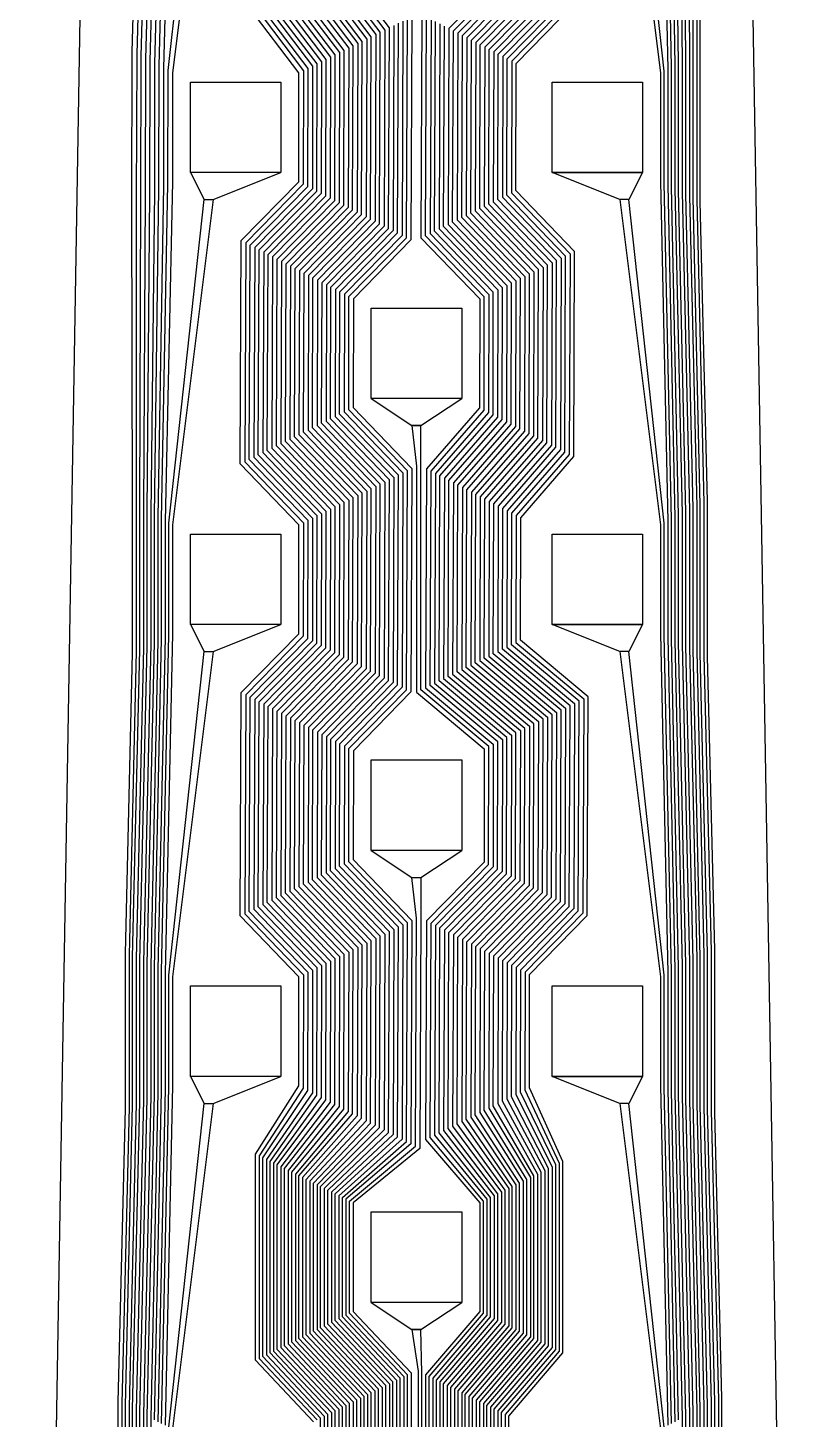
# Model space of a CAD drawing. Header units: inches. Extents: x 106592 to 209533, y 57057 to 74911.
# Drawn here: x 182641.7 to 182727.7, y 73633.5 to 73787.4 of the extents above; entities that cross this region are included whole.
import ezdxf

# ---------------------------------------------------------------- set-up
doc = ezdxf.new("R2010")
doc.units = ezdxf.units.IN
doc.header["$MEASUREMENT"] = 0
for name, color, linetype in [('metal', 221, 'Continuous'), ('nitride window', 40, 'Continuous'), ('profile', 140, 'Continuous')]:
    doc.layers.add(name, color=color, linetype=linetype)

msp = doc.modelspace()

# ---------------------------------------------------------------- linework, layer by layer
at = {"layer": 'metal'}
for points in [[(182649.31, 73316.19), (182649.31, 73336.59), (182650.11, 73366.59), (182650.11, 73386.19), (182650.91, 73416.99), (182650.91, 73435.79), (182650.91, 73466.99), (182650.91, 73485.79), (182652.51, 73517.79), (182652.51, 73534.99), (182653.31, 73568.19), (182653.31, 73584.59), (182654.11, 73618.59), (182654.11, 73634.19), (182654.91, 73668.99), (182654.91, 73683.79), (182655.71, 73719.39), (182655.71, 73733.39), (182656.21, 73769.64), (182656.24, 73783.19), (182657.21, 73820.14)], [(182657.73, 73820.39), (182656.74, 73782.93), (182656.71, 73769.89), (182656.11, 73733.19), (182656.11, 73719.59), (182655.31, 73683.59), (182655.31, 73669.19), (182654.51, 73633.99), (182654.51, 73618.79), (182653.71, 73584.39), (182653.71, 73568.39), (182652.91, 73534.79), (182652.91, 73517.99), (182651.31, 73485.59), (182651.31, 73467.19), (182651.31, 73435.59), (182651.31, 73417.19), (182650.51, 73385.99), (182650.51, 73366.79), (182649.71, 73336.39), (182649.71, 73316.39)], [(182711.7, 73820.39), (182712.51, 73782.79), (182712.51, 73769.99), (182713.31, 73733.19), (182713.31, 73719.59), (182714.11, 73683.59), (182714.11, 73669.19), (182714.91, 73633.99), (182714.91, 73618.79), (182715.71, 73584.39), (182715.71, 73568.39), (182716.51, 73534.79), (182716.51, 73517.99), (182718.11, 73485.59), (182718.11, 73467.19), (182718.11, 73435.59), (182718.11, 73417.19), (182718.91, 73385.99), (182718.91, 73366.79), (182719.71, 73336.39), (182719.71, 73316.39)], [(182720.11, 73316.19), (182720.11, 73336.59), (182719.31, 73366.59), (182719.31, 73386.19), (182718.51, 73416.99), (182718.51, 73435.79), (182718.51, 73466.99), (182718.51, 73485.79), (182716.91, 73517.79), (182716.91, 73534.99), (182716.11, 73568.19), (182716.11, 73584.59), (182715.31, 73618.59), (182715.31, 73634.19), (182714.51, 73668.99), (182714.51, 73683.79), (182713.71, 73719.39), (182713.71, 73733.39), (182712.91, 73769.79), (182712.91, 73782.99), (182712.21, 73820.14)], [(182646.91, 73314.99), (182646.91, 73337.79), (182647.71, 73365.39), (182647.71, 73387.39), (182648.51, 73415.79), (182648.51, 73436.99), (182648.51, 73465.79), (182648.51, 73486.99), (182650.11, 73516.59), (182650.11, 73536.19), (182650.91, 73566.99), (182650.91, 73585.79), (182651.71, 73617.39), (182651.71, 73635.39), (182652.51, 73667.79), (182652.51, 73684.99), (182653.31, 73718.19), (182653.31, 73734.59), (182653.21, 73768.14), (182653.26, 73784.73), (182654.21, 73818.64)], [(182654.71, 73818.89), (182653.76, 73784.48), (182653.71, 73768.39), (182653.71, 73734.39), (182653.71, 73718.39), (182652.91, 73684.79), (182652.91, 73667.99), (182652.11, 73635.19), (182652.11, 73617.59), (182651.31, 73585.59), (182651.31, 73567.19), (182650.51, 73535.99), (182650.51, 73516.79), (182648.91, 73486.79), (182648.91, 73465.99), (182648.91, 73436.79), (182648.91, 73415.99), (182648.11, 73387.19), (182648.11, 73365.59), (182647.31, 73337.59), (182647.31, 73315.19)], [(182647.71, 73315.39), (182647.71, 73337.39), (182648.51, 73365.79), (182648.51, 73386.99), (182649.31, 73416.19), (182649.31, 73436.59), (182649.31, 73466.19), (182649.31, 73486.59), (182650.91, 73516.99), (182650.91, 73535.79), (182651.71, 73567.39), (182651.71, 73585.39), (182652.51, 73617.79), (182652.51, 73634.99), (182653.31, 73668.19), (182653.31, 73684.59), (182654.11, 73718.59), (182654.11, 73734.19), (182654.21, 73768.64), (182654.26, 73784.22), (182655.21, 73819.14)], [(182655.71, 73819.39), (182654.75, 73783.96), (182654.71, 73768.89), (182654.51, 73733.99), (182654.51, 73718.79), (182653.71, 73684.39), (182653.71, 73668.39), (182652.91, 73634.79), (182652.91, 73617.99), (182652.11, 73585.19), (182652.11, 73567.59), (182651.31, 73535.59), (182651.31, 73517.19), (182649.71, 73486.39), (182649.71, 73466.39), (182649.71, 73436.39), (182649.71, 73416.39), (182648.91, 73386.79), (182648.91, 73365.99), (182648.11, 73337.19), (182648.11, 73315.59)], [(182648.51, 73315.79), (182648.51, 73336.99), (182649.31, 73366.19), (182649.31, 73386.59), (182650.11, 73416.59), (182650.11, 73436.19), (182650.11, 73466.59), (182650.11, 73486.19), (182651.71, 73517.39), (182651.71, 73535.39), (182652.51, 73567.79), (182652.51, 73584.99), (182653.31, 73618.19), (182653.31, 73634.59), (182654.11, 73668.59), (182654.11, 73684.19), (182654.91, 73718.99), (182654.91, 73733.79), (182655.21, 73769.14), (182655.25, 73783.7), (182656.21, 73819.64)], [(182656.71, 73819.89), (182655.74, 73783.45), (182655.71, 73769.39), (182655.31, 73733.59), (182655.31, 73719.19), (182654.51, 73683.99), (182654.51, 73668.79), (182653.71, 73634.39), (182653.71, 73618.39), (182652.91, 73584.79), (182652.91, 73567.99), (182652.11, 73535.19), (182652.11, 73517.59), (182650.51, 73485.99), (182650.51, 73466.79), (182650.51, 73435.99), (182650.51, 73416.79), (182649.71, 73386.39), (182649.71, 73366.39), (182648.91, 73336.79), (182648.91, 73315.99)], [(182712.71, 73819.89), (182713.31, 73783.19), (182713.31, 73769.59), (182714.11, 73733.59), (182714.11, 73719.19), (182714.91, 73683.99), (182714.91, 73668.79), (182715.71, 73634.39), (182715.71, 73618.39), (182716.51, 73584.79), (182716.51, 73567.99), (182717.31, 73535.19), (182717.31, 73517.59), (182718.91, 73485.99), (182718.91, 73466.79), (182718.91, 73435.99), (182718.91, 73416.79), (182719.71, 73386.39), (182719.71, 73366.39), (182720.51, 73336.79), (182720.51, 73315.99)], [(182720.91, 73315.79), (182720.91, 73336.99), (182720.11, 73366.19), (182720.11, 73386.59), (182719.31, 73416.59), (182719.31, 73436.19), (182719.31, 73466.59), (182719.31, 73486.19), (182717.71, 73517.39), (182717.71, 73535.39), (182716.91, 73567.79), (182716.91, 73584.99), (182716.11, 73618.19), (182716.11, 73634.59), (182715.31, 73668.59), (182715.31, 73684.19), (182714.51, 73718.99), (182714.51, 73733.79), (182713.71, 73769.39), (182713.71, 73783.39), (182713.21, 73819.64)], [(182713.71, 73819.39), (182714.11, 73783.59), (182714.11, 73769.19), (182714.91, 73733.99), (182714.91, 73718.79), (182715.71, 73684.39), (182715.71, 73668.39), (182716.51, 73634.79), (182716.51, 73617.99), (182717.31, 73585.19), (182717.31, 73567.59), (182718.11, 73535.59), (182718.11, 73517.19), (182719.71, 73486.39), (182719.71, 73466.39), (182719.71, 73436.39), (182719.71, 73416.39), (182720.51, 73386.79), (182720.51, 73365.99), (182721.31, 73337.19), (182721.31, 73315.59)], [(182721.71, 73315.39), (182721.71, 73337.39), (182720.91, 73365.79), (182720.91, 73386.99), (182720.11, 73416.19), (182720.11, 73436.59), (182720.11, 73466.19), (182720.11, 73486.59), (182718.51, 73516.99), (182718.51, 73535.79), (182717.71, 73567.39), (182717.71, 73585.39), (182716.91, 73617.79), (182716.91, 73634.99), (182716.11, 73668.19), (182716.11, 73684.59), (182715.31, 73718.59), (182715.31, 73734.19), (182714.51, 73768.99), (182714.51, 73783.79), (182714.21, 73819.14)], [(182714.71, 73818.89), (182714.91, 73783.99), (182714.91, 73768.79), (182715.71, 73734.39), (182715.71, 73718.39), (182716.51, 73684.79), (182716.51, 73667.99), (182717.31, 73635.19), (182717.31, 73617.59), (182718.11, 73585.59), (182718.11, 73567.19), (182718.91, 73535.99), (182718.91, 73516.79), (182720.51, 73486.79), (182720.51, 73465.99), (182720.51, 73436.79), (182720.51, 73415.99), (182721.31, 73387.19), (182721.31, 73365.59), (182722.11, 73337.59), (182722.11, 73315.19)], [(182722.51, 73314.99), (182722.51, 73337.79), (182721.71, 73365.39), (182721.71, 73387.39), (182720.91, 73415.79), (182720.91, 73436.99), (182720.91, 73465.79), (182720.91, 73486.99), (182719.31, 73516.59), (182719.31, 73536.19), (182718.51, 73566.99), (182718.51, 73585.79), (182717.71, 73617.39), (182717.71, 73635.39), (182716.91, 73667.79), (182716.91, 73684.99), (182716.11, 73718.19), (182716.11, 73734.59), (182715.31, 73768.59), (182715.31, 73784.19), (182715.21, 73818.64)], [(182650.11, 73316.59), (182650.11, 73336.19), (182650.91, 73366.99), (182650.91, 73385.79), (182651.71, 73417.39), (182651.71, 73435.39), (182651.71, 73467.39), (182651.71, 73485.39), (182653.31, 73518.19), (182653.31, 73534.59), (182654.11, 73568.59), (182654.11, 73584.19), (182654.91, 73618.99), (182654.91, 73633.79), (182655.71, 73669.39), (182655.71, 73683.39), (182656.51, 73719.79), (182656.51, 73732.99), (182657.21, 73770.14), (182657.23, 73782.67), (182661.21, 73818.39)], [(182662.21, 73818.39), (182657.73, 73782.42), (182657.73, 73770.39), (182656.91, 73732.79), (182656.91, 73719.99), (182656.11, 73683.19), (182656.11, 73669.59), (182655.31, 73633.59), (182655.31, 73619.19), (182654.51, 73583.99), (182654.51, 73568.79), (182653.71, 73534.39), (182653.71, 73518.39), (182652.11, 73485.19), (182652.11, 73467.59), (182652.11, 73435.19), (182652.11, 73417.59), (182651.31, 73385.59), (182651.31, 73367.19), (182650.51, 73335.99), (182650.51, 73316.79)], [(182707.21, 73818.39), (182711.71, 73782.39), (182711.71, 73770.39), (182712.51, 73732.79), (182712.51, 73719.99), (182713.31, 73683.19), (182713.31, 73669.59), (182714.11, 73633.59), (182714.11, 73619.19), (182714.91, 73583.99), (182714.91, 73568.79), (182715.71, 73534.39), (182715.71, 73518.39), (182717.31, 73485.19), (182717.31, 73467.59), (182717.31, 73435.19), (182717.31, 73417.59), (182718.11, 73385.59), (182718.11, 73367.19), (182718.91, 73335.99), (182718.91, 73316.79)], [(182719.31, 73316.59), (182719.31, 73336.19), (182718.51, 73366.99), (182718.51, 73385.79), (182717.71, 73417.39), (182717.71, 73435.39), (182717.71, 73467.39), (182717.71, 73485.39), (182716.11, 73518.19), (182716.11, 73534.59), (182715.31, 73568.59), (182715.31, 73584.19), (182714.51, 73618.99), (182714.51, 73633.79), (182713.71, 73669.39), (182713.71, 73683.39), (182712.91, 73719.79), (182712.91, 73732.99), (182712.11, 73770.19), (182712.11, 73782.59), (182708.21, 73818.39)], [(182715.71, 73818.39), (182715.71, 73784.39), (182715.71, 73768.39), (182716.51, 73734.79), (182716.51, 73717.99), (182717.31, 73685.19), (182717.31, 73667.59), (182718.11, 73635.59), (182718.11, 73617.19), (182718.91, 73585.99), (182718.91, 73566.79), (182719.71, 73536.39), (182719.71, 73516.39), (182721.31, 73487.19), (182721.31, 73465.59), (182721.31, 73437.19), (182721.31, 73415.59), (182722.11, 73387.59), (182722.11, 73365.19), (182722.91, 73337.99), (182722.91, 73314.79)], [(182723.31, 73314.59), (182723.31, 73338.19), (182722.51, 73364.99), (182722.51, 73387.79), (182721.71, 73415.39), (182721.71, 73437.39), (182721.71, 73465.39), (182721.71, 73487.39), (182720.11, 73516.19), (182720.11, 73536.59), (182719.31, 73566.59), (182719.31, 73586.19), (182718.51, 73616.99), (182718.51, 73635.79), (182717.71, 73667.39), (182717.71, 73685.39), (182716.91, 73717.79), (182716.91, 73734.99), (182716.11, 73768.19), (182716.11, 73784.59), (182716.21, 73818.14)], [(182674.71, 73793.89), (182680.21, 73786.64), (182680.13, 73765.98), (182673.76, 73759.48), (182673.71, 73743.39), (182680.21, 73736.64), (182680.13, 73715.98), (182673.76, 73709.48), (182673.71, 73693.39), (182680.21, 73686.64), (182680.13, 73665.98), (182673.71, 73659.39), (182673.71, 73643.39), (182680.11, 73636.59), (182680.11, 73616.19)], [(182680.51, 73615.99), (182680.51, 73636.79), (182674.11, 73643.59), (182674.11, 73659.19), (182680.63, 73665.72), (182680.71, 73686.89), (182674.21, 73693.64), (182674.26, 73709.22), (182680.63, 73715.72), (182680.71, 73736.89), (182674.21, 73743.64), (182674.26, 73759.22), (182680.63, 73765.72), (182680.71, 73786.89), (182675.21, 73794.14)], [(182675.71, 73794.39), (182681.21, 73787.14), (182681.12, 73765.46), (182674.75, 73758.96), (182674.71, 73743.89), (182681.21, 73737.14), (182681.12, 73715.46), (182674.75, 73708.96), (182674.71, 73693.89), (182681.21, 73687.14), (182681.12, 73665.46), (182674.51, 73658.99), (182674.51, 73643.79), (182680.91, 73636.99), (182680.91, 73615.79)], [(182681.31, 73615.59), (182681.31, 73637.19), (182674.91, 73643.99), (182674.91, 73658.79), (182681.62, 73665.2), (182681.71, 73687.39), (182675.21, 73694.14), (182675.25, 73708.7), (182681.62, 73715.2), (182681.71, 73737.39), (182675.21, 73744.14), (182675.25, 73758.7), (182681.62, 73765.2), (182681.71, 73787.39), (182676.21, 73794.64)], [(182694.67, 73793.81), (182688.3, 73787.31), (182688.21, 73765.64), (182694.71, 73758.89), (182694.67, 73743.81), (182688.8, 73737.05), (182688.71, 73715.89), (182696.21, 73709.64), (182696.16, 73693.04), (182689.79, 73686.54), (182689.71, 73666.39), (182694.91, 73658.99), (182694.91, 73643.79), (182688.91, 73636.79), (182688.91, 73615.99)], [(182671.71, 73792.39), (182677.21, 73785.14), (182677.16, 73767.52), (182670.78, 73761.02), (182670.71, 73741.89), (182677.21, 73735.14), (182677.16, 73717.52), (182670.78, 73711.02), (182670.71, 73691.89), (182677.21, 73685.14), (182677.16, 73667.52), (182671.31, 73660.59), (182671.31, 73642.19), (182677.71, 73635.39), (182677.71, 73617.39)], [(182678.11, 73617.19), (182678.11, 73635.59), (182671.71, 73642.39), (182671.71, 73660.39), (182677.65, 73667.26), (182677.71, 73685.39), (182671.21, 73692.14), (182671.28, 73710.76), (182677.65, 73717.26), (182677.71, 73735.39), (182671.21, 73742.14), (182671.28, 73760.76), (182677.65, 73767.26), (182677.71, 73785.39), (182672.21, 73792.64)], [(182672.71, 73792.89), (182678.21, 73785.64), (182678.15, 73767.01), (182671.77, 73760.51), (182671.71, 73742.39), (182678.21, 73735.64), (182678.15, 73717.01), (182671.77, 73710.51), (182671.71, 73692.39), (182678.21, 73685.64), (182678.15, 73667.01), (182672.11, 73660.19), (182672.11, 73642.59), (182678.51, 73635.79), (182678.51, 73616.99)], [(182678.91, 73616.79), (182678.91, 73635.99), (182672.51, 73642.79), (182672.51, 73659.99), (182678.64, 73666.75), (182678.71, 73685.89), (182672.21, 73692.64), (182672.27, 73710.25), (182678.64, 73716.75), (182678.71, 73735.89), (182672.21, 73742.64), (182672.27, 73760.25), (182678.64, 73766.75), (182678.71, 73785.89), (182673.21, 73793.14)], [(182673.71, 73793.39), (182679.21, 73786.14), (182679.14, 73766.49), (182672.77, 73759.99), (182672.71, 73742.89), (182679.21, 73736.14), (182679.14, 73716.49), (182672.77, 73709.99), (182672.71, 73692.89), (182679.21, 73686.14), (182679.14, 73666.49), (182672.91, 73659.79), (182672.91, 73642.99), (182679.31, 73636.19), (182679.31, 73616.59)], [(182679.71, 73616.39), (182679.71, 73636.39), (182673.31, 73643.19), (182673.31, 73659.59), (182679.64, 73666.23), (182679.71, 73686.39), (182673.21, 73693.14), (182673.26, 73709.73), (182679.64, 73716.23), (182679.71, 73736.39), (182673.21, 73743.14), (182673.26, 73759.73), (182679.64, 73766.23), (182679.71, 73786.39), (182674.21, 73793.64)], [(182689.31, 73616.19), (182689.31, 73636.59), (182695.31, 73643.59), (182695.31, 73659.19), (182690.21, 73666.64), (182690.29, 73686.28), (182696.66, 73692.78), (182696.71, 73709.89), (182689.21, 73716.14), (182689.29, 73736.79), (182695.17, 73743.55), (182695.21, 73759.14), (182688.71, 73765.89), (182688.8, 73787.05), (182695.17, 73793.55)], [(182695.67, 73793.29), (182689.29, 73786.79), (182689.21, 73766.14), (182695.71, 73759.39), (182695.67, 73743.29), (182689.79, 73736.54), (182689.71, 73716.39), (182697.21, 73710.14), (182697.16, 73692.52), (182690.78, 73686.02), (182690.71, 73666.89), (182695.71, 73659.39), (182695.71, 73643.39), (182689.71, 73636.39), (182689.71, 73616.39)], [(182690.11, 73616.59), (182690.11, 73636.19), (182696.11, 73643.19), (182696.11, 73659.59), (182691.21, 73667.14), (182691.28, 73685.76), (182697.65, 73692.26), (182697.71, 73710.39), (182690.21, 73716.64), (182690.29, 73736.28), (182696.16, 73743.04), (182696.21, 73759.64), (182689.71, 73766.39), (182689.79, 73786.54), (182696.16, 73793.04)], [(182696.66, 73792.78), (182690.29, 73786.28), (182690.21, 73766.64), (182696.71, 73759.89), (182696.66, 73742.78), (182690.78, 73736.02), (182690.71, 73716.89), (182698.21, 73710.64), (182698.15, 73692.01), (182691.77, 73685.51), (182691.71, 73667.39), (182696.51, 73659.79), (182696.51, 73642.99), (182690.51, 73635.99), (182690.51, 73616.79)], [(182690.91, 73616.99), (182690.91, 73635.79), (182696.91, 73642.79), (182696.91, 73659.99), (182692.21, 73667.64), (182692.27, 73685.25), (182698.64, 73691.75), (182698.71, 73710.89), (182691.21, 73717.14), (182691.28, 73735.76), (182697.16, 73742.52), (182697.21, 73760.14), (182690.71, 73766.89), (182690.78, 73786.02), (182697.16, 73792.52)], [(182668.71, 73790.89), (182674.21, 73783.64), (182674.18, 73769.07), (182667.81, 73762.57), (182667.71, 73740.39), (182674.21, 73733.64), (182674.18, 73719.07), (182667.81, 73712.57), (182667.71, 73690.39), (182674.21, 73683.64), (182674.18, 73669.07), (182668.91, 73661.79), (182668.91, 73640.99), (182675.31, 73634.19), (182675.31, 73618.59)], [(182675.71, 73618.39), (182675.71, 73634.39), (182669.31, 73641.19), (182669.31, 73661.59), (182674.67, 73668.81), (182674.71, 73683.89), (182668.21, 73690.64), (182668.3, 73712.31), (182674.67, 73718.81), (182674.71, 73733.89), (182668.21, 73740.64), (182668.3, 73762.31), (182674.67, 73768.81), (182674.71, 73783.89), (182669.21, 73791.14)], [(182669.71, 73791.39), (182675.21, 73784.14), (182675.17, 73768.55), (182668.8, 73762.05), (182668.71, 73740.89), (182675.21, 73734.14), (182675.17, 73718.55), (182668.8, 73712.05), (182668.71, 73690.89), (182675.21, 73684.14), (182675.17, 73668.55), (182669.71, 73661.39), (182669.71, 73641.39), (182676.11, 73634.59), (182676.11, 73618.19)], [(182676.51, 73617.99), (182676.51, 73634.79), (182670.11, 73641.59), (182670.11, 73661.19), (182675.67, 73668.29), (182675.71, 73684.39), (182669.21, 73691.14), (182669.29, 73711.79), (182675.67, 73718.29), (182675.71, 73734.39), (182669.21, 73741.14), (182669.29, 73761.79), (182675.67, 73768.29), (182675.71, 73784.39), (182670.21, 73791.64)], [(182670.71, 73791.89), (182676.21, 73784.64), (182676.16, 73768.04), (182669.79, 73761.54), (182669.71, 73741.39), (182676.21, 73734.64), (182676.16, 73718.04), (182669.79, 73711.54), (182669.71, 73691.39), (182676.21, 73684.64), (182676.16, 73668.04), (182670.51, 73660.99), (182670.51, 73641.79), (182676.91, 73634.99), (182676.91, 73617.79)], [(182677.31, 73617.59), (182677.31, 73635.19), (182670.91, 73641.99), (182670.91, 73660.79), (182676.66, 73667.78), (182676.71, 73684.89), (182670.21, 73691.64), (182670.29, 73711.28), (182676.66, 73717.78), (182676.71, 73734.89), (182670.21, 73741.64), (182670.29, 73761.28), (182676.66, 73767.78), (182676.71, 73784.89), (182671.21, 73792.14)], [(182697.65, 73792.26), (182691.28, 73785.76), (182691.21, 73767.14), (182697.71, 73760.39), (182697.65, 73742.26), (182691.77, 73735.51), (182691.71, 73717.39), (182699.21, 73711.14), (182699.14, 73691.49), (182692.77, 73684.99), (182692.71, 73667.89), (182697.31, 73660.19), (182697.31, 73642.59), (182691.31, 73635.59), (182691.31, 73617.19)], [(182691.71, 73617.39), (182691.71, 73635.39), (182697.71, 73642.39), (182697.71, 73660.39), (182693.21, 73668.14), (182693.26, 73684.73), (182699.64, 73691.23), (182699.71, 73711.39), (182692.21, 73717.64), (182692.27, 73735.25), (182698.15, 73742.01), (182698.21, 73760.64), (182691.71, 73767.39), (182691.77, 73785.51), (182698.15, 73792.01)], [(182698.64, 73791.75), (182692.27, 73785.25), (182692.21, 73767.64), (182698.71, 73760.89), (182698.64, 73741.75), (182692.77, 73734.99), (182692.71, 73717.89), (182700.21, 73711.64), (182700.13, 73690.98), (182693.76, 73684.48), (182693.71, 73668.39), (182698.11, 73660.59), (182698.11, 73642.19), (182692.11, 73635.19), (182692.11, 73617.59)], [(182692.51, 73617.79), (182692.51, 73634.99), (182698.51, 73641.99), (182698.51, 73660.79), (182694.21, 73668.64), (182694.26, 73684.22), (182700.63, 73690.72), (182700.71, 73711.89), (182693.21, 73718.14), (182693.26, 73734.73), (182699.14, 73741.49), (182699.21, 73761.14), (182692.71, 73767.89), (182692.77, 73784.99), (182699.14, 73791.49)], [(182699.64, 73791.23), (182693.26, 73784.73), (182693.21, 73768.14), (182699.71, 73761.39), (182699.64, 73741.23), (182693.76, 73734.48), (182693.71, 73718.39), (182701.21, 73712.14), (182701.12, 73690.46), (182694.75, 73683.96), (182694.71, 73668.89), (182698.91, 73660.99), (182698.91, 73641.79), (182692.91, 73634.79), (182692.91, 73617.99)], [(182693.31, 73618.19), (182693.31, 73634.59), (182699.31, 73641.59), (182699.31, 73661.19), (182695.21, 73669.14), (182695.25, 73683.7), (182701.62, 73690.2), (182701.71, 73712.39), (182694.21, 73718.64), (182694.26, 73734.22), (182700.13, 73740.98), (182700.21, 73761.64), (182693.71, 73768.39), (182693.76, 73784.48), (182700.13, 73790.98)], [(182673.31, 73633.19), (182666.91, 73639.99), (182666.91, 73662.79), (182671.7, 73670.36), (182671.71, 73682.39), (182665.21, 73689.14), (182665.32, 73713.85), (182671.7, 73720.36), (182671.71, 73732.39), (182665.21, 73739.14), (182665.32, 73763.85), (182671.7, 73770.36), (182671.71, 73782.39), (182666.21, 73789.64)], [(182666.71, 73789.89), (182672.21, 73782.64), (182672.19, 73770.1), (182665.82, 73763.6), (182665.71, 73739.39), (182672.21, 73732.64), (182672.19, 73720.1), (182665.82, 73713.6), (182665.71, 73689.39), (182672.21, 73682.64), (182672.19, 73670.1), (182667.31, 73662.59), (182667.31, 73640.19), (182673.71, 73633.39)], [(182674.11, 73619.19), (182674.11, 73633.59), (182667.71, 73640.39), (182667.71, 73662.39), (182672.69, 73669.84), (182672.71, 73682.89), (182666.21, 73689.64), (182666.32, 73713.34), (182672.69, 73719.84), (182672.71, 73732.89), (182666.21, 73739.64), (182666.32, 73763.34), (182672.69, 73769.84), (182672.71, 73782.89), (182667.21, 73790.14)], [(182667.71, 73790.39), (182673.21, 73783.14), (182673.19, 73769.58), (182666.81, 73763.08), (182666.71, 73739.89), (182673.21, 73733.14), (182673.19, 73719.58), (182666.81, 73713.08), (182666.71, 73689.89), (182673.21, 73683.14), (182673.19, 73669.58), (182668.11, 73662.19), (182668.11, 73640.59), (182674.51, 73633.79), (182674.51, 73618.99)], [(182674.91, 73618.79), (182674.91, 73633.99), (182668.51, 73640.79), (182668.51, 73661.99), (182673.68, 73669.33), (182673.71, 73683.39), (182667.21, 73690.14), (182667.31, 73712.82), (182673.68, 73719.33), (182673.71, 73733.39), (182667.21, 73740.14), (182667.31, 73762.82), (182673.68, 73769.33), (182673.71, 73783.39), (182668.21, 73790.64)], [(182700.63, 73790.72), (182694.26, 73784.22), (182694.21, 73768.64), (182700.71, 73761.89), (182700.63, 73740.72), (182694.75, 73733.96), (182694.71, 73718.89), (182702.21, 73712.64), (182702.12, 73689.95), (182695.74, 73683.45), (182695.71, 73669.39), (182699.71, 73661.39), (182699.71, 73641.39), (182693.71, 73634.39), (182693.71, 73618.39)], [(182694.11, 73618.59), (182694.11, 73634.19), (182700.11, 73641.19), (182700.11, 73661.59), (182696.21, 73669.64), (182696.24, 73683.19), (182702.61, 73689.69), (182702.71, 73712.89), (182695.21, 73719.14), (182695.25, 73733.7), (182701.12, 73740.46), (182701.21, 73762.14), (182694.71, 73768.89), (182694.75, 73783.96), (182701.12, 73790.46)], [(182701.62, 73790.2), (182695.25, 73783.7), (182695.21, 73769.14), (182701.71, 73762.39), (182701.62, 73740.2), (182695.74, 73733.45), (182695.71, 73719.39), (182703.21, 73713.14), (182703.11, 73689.43), (182696.74, 73682.93), (182696.71, 73669.89), (182700.51, 73661.79), (182700.51, 73640.99), (182694.51, 73633.99), (182694.51, 73618.79)], [(182694.91, 73618.99), (182694.91, 73633.79), (182700.91, 73640.79), (182700.91, 73661.99), (182697.21, 73670.14), (182697.23, 73682.67), (182703.61, 73689.17), (182703.71, 73713.39), (182696.21, 73719.64), (182696.24, 73733.19), (182702.12, 73739.95), (182702.21, 73762.64), (182695.71, 73769.39), (182695.74, 73783.45), (182702.12, 73789.95)], [(182682.11, 73615.19), (182682.11, 73637.59), (182675.71, 73644.39), (182675.71, 73658.39), (182682.61, 73664.69), (182682.71, 73687.89), (182676.21, 73694.64), (182676.24, 73708.19), (182682.61, 73714.69), (182682.71, 73737.89), (182676.21, 73744.64), (182676.24, 73758.19), (182682.61, 73764.69), (182682.71, 73787.89)], [(182683.21, 73788.14), (182683.11, 73764.43), (182676.74, 73757.93), (182676.71, 73744.89), (182683.21, 73738.14), (182683.11, 73714.43), (182676.74, 73707.93), (182676.71, 73694.89), (182683.21, 73688.14), (182683.11, 73664.43), (182676.11, 73658.19), (182676.11, 73644.59), (182682.51, 73637.79), (182682.51, 73614.99)], [(182682.91, 73614.79), (182682.91, 73637.99), (182676.51, 73644.79), (182676.51, 73657.99), (182683.61, 73664.17), (182683.71, 73688.39), (182677.21, 73695.14), (182677.23, 73707.67), (182683.61, 73714.17), (182683.71, 73738.39), (182677.21, 73745.14), (182677.23, 73757.67), (182683.61, 73764.17), (182683.71, 73788.39)], [(182684.21, 73788.64), (182684.1, 73763.92), (182677.73, 73757.42), (182677.71, 73745.39), (182684.21, 73738.64), (182684.1, 73713.92), (182677.73, 73707.42), (182677.71, 73695.39), (182684.21, 73688.64), (182684.1, 73663.92), (182676.91, 73657.79), (182676.91, 73644.99), (182683.31, 73638.19), (182683.31, 73614.59)], [(182685.32, 73788.85), (182685.21, 73764.14), (182691.71, 73757.39), (182691.7, 73745.36), (182685.82, 73738.6), (182685.71, 73714.39), (182693.21, 73708.14), (182693.19, 73694.58), (182686.81, 73688.08), (182686.71, 73664.89), (182692.51, 73657.79), (182692.51, 73644.99), (182686.51, 73637.99), (182686.51, 73614.79)], [(182686.91, 73614.99), (182686.91, 73637.79), (182692.91, 73644.79), (182692.91, 73657.99), (182687.21, 73665.14), (182687.31, 73687.82), (182693.68, 73694.33), (182693.71, 73708.39), (182686.21, 73714.64), (182686.32, 73738.34), (182692.19, 73745.1), (182692.21, 73757.64), (182685.71, 73764.39), (182685.82, 73788.6)], [(182686.32, 73788.34), (182686.21, 73764.64), (182692.71, 73757.89), (182692.69, 73744.84), (182686.81, 73738.08), (182686.71, 73714.89), (182694.21, 73708.64), (182694.18, 73694.07), (182687.81, 73687.57), (182687.71, 73665.39), (182693.31, 73658.19), (182693.31, 73644.59), (182687.31, 73637.59), (182687.31, 73615.19)], [(182687.71, 73615.39), (182687.71, 73637.39), (182693.71, 73644.39), (182693.71, 73658.39), (182688.21, 73665.64), (182688.3, 73687.31), (182694.67, 73693.81), (182694.71, 73708.89), (182687.21, 73715.14), (182687.31, 73737.82), (182693.19, 73744.58), (182693.21, 73758.14), (182686.71, 73764.89), (182686.81, 73788.08)], [(182687.31, 73787.82), (182687.21, 73765.14), (182693.71, 73758.39), (182693.68, 73744.33), (182687.81, 73737.57), (182687.71, 73715.39), (182695.21, 73709.14), (182695.17, 73693.55), (182688.8, 73687.05), (182688.71, 73665.89), (182694.11, 73658.59), (182694.11, 73644.19), (182688.11, 73637.19), (182688.11, 73615.59)], [(182682.21, 73787.64), (182682.12, 73764.95), (182675.74, 73758.45), (182675.71, 73744.39), (182682.21, 73737.64), (182682.12, 73714.95), (182675.74, 73708.45), (182675.71, 73694.39), (182682.21, 73687.64), (182682.12, 73664.95), (182675.31, 73658.59), (182675.31, 73644.19), (182681.71, 73637.39), (182681.71, 73615.39)], [(182688.51, 73615.79), (182688.51, 73636.99), (182694.51, 73643.99), (182694.51, 73658.79), (182689.21, 73666.14), (182689.29, 73686.79), (182695.67, 73693.29), (182695.71, 73709.39), (182688.21, 73715.64), (182688.3, 73737.31), (182694.18, 73744.07), (182694.21, 73758.64), (182687.71, 73765.39), (182687.81, 73787.57)], [(182655.71, 73633.39), (182656.51, 73669.79), (182656.51, 73682.99), (182657.31, 73720.19), (182657.31, 73732.59), (182661.21, 73768.39), (182661.21, 73768.39), (182662.21, 73768.39), (182657.71, 73732.39), (182657.71, 73720.39), (182656.91, 73682.79), (182656.91, 73669.99), (182656.11, 73633.19)], [(182713.71, 73633.39), (182712.91, 73669.79), (182712.91, 73682.99), (182712.11, 73720.19), (182712.11, 73732.59), (182708.21, 73768.39), (182708.21, 73768.39), (182707.21, 73768.39), (182711.71, 73732.39), (182711.71, 73720.39), (182712.51, 73682.79), (182712.51, 73669.99), (182713.31, 73633.19)], [(182686.11, 73614.59), (182686.11, 73638.19), (182692.11, 73645.19), (182692.11, 73657.59), (182686.21, 73664.64), (182686.32, 73688.34), (182692.69, 73694.84), (182692.71, 73707.89), (182685.21, 73714.14), (182685.21, 73739.14), (182685.21, 73743.39), (182685.21, 73743.39), (182684.21, 73743.39), (182684.71, 73738.89), (182684.71, 73713.89), (182692.21, 73707.64), (182692.19, 73695.1), (182685.82, 73688.6), (182685.71, 73664.39), (182691.71, 73657.39), (182691.71, 73645.39), (182685.71, 73638.39), (182685.71, 73614.39)], [(182656.51, 73632.99), (182657.31, 73670.19), (182657.31, 73682.59), (182661.21, 73718.39), (182661.21, 73718.39), (182662.21, 73718.39), (182657.71, 73682.39), (182657.73, 73670.39), (182656.91, 73632.79)], [(182712.91, 73632.99), (182712.11, 73670.19), (182712.11, 73682.59), (182708.21, 73718.39), (182708.21, 73718.39), (182707.21, 73718.39), (182711.71, 73682.39), (182711.7, 73670.39), (182712.51, 73632.79)], [(182683.71, 73614.39), (182683.71, 73638.39), (182677.31, 73645.19), (182677.31, 73657.59), (182684.6, 73663.66), (182684.71, 73688.89), (182684.21, 73693.39), (182684.21, 73693.39), (182685.21, 73693.39), (182685.21, 73689.14), (182685.09, 73663.4), (182677.71, 73657.39), (182677.71, 73645.39), (182684.11, 73638.59), (182684.11, 73614.19)], [(182657.31, 73632.59), (182661.21, 73668.39), (182661.21, 73668.39), (182662.21, 73668.39), (182657.71, 73632.39)], [(182712.11, 73632.59), (182708.21, 73668.39), (182708.21, 73668.39), (182707.21, 73668.39), (182711.71, 73632.39)], [(182685.31, 73614.19), (182685.31, 73638.59), (182685.21, 73643.39), (182685.21, 73643.39), (182684.21, 73643.39), (182684.91, 73638.79), (182684.91, 73613.99)]]:
    msp.add_lwpolyline(points, dxfattribs=at)
for points in [[(182659.71, 73781.39), (182669.71, 73781.39), (182669.71, 73771.39), (182659.71, 73771.39)], [(182699.71, 73781.39), (182709.71, 73781.39), (182709.71, 73771.39), (182699.71, 73771.39)], [(182669.71, 73771.39), (182659.71, 73771.39), (182661.21, 73768.39), (182662.21, 73768.39), (182669.71, 73771.39)], [(182699.71, 73771.39), (182709.71, 73771.39), (182708.21, 73768.39), (182707.21, 73768.39), (182699.71, 73771.39)], [(182679.71, 73756.39), (182689.71, 73756.39), (182689.71, 73746.39), (182679.71, 73746.39)], [(182689.71, 73746.39), (182679.71, 73746.39), (182684.21, 73743.39), (182685.21, 73743.39), (182689.71, 73746.39)], [(182659.71, 73731.39), (182669.71, 73731.39), (182669.71, 73721.39), (182659.71, 73721.39)], [(182699.71, 73731.39), (182709.71, 73731.39), (182709.71, 73721.39), (182699.71, 73721.39)], [(182669.71, 73721.39), (182659.71, 73721.39), (182661.21, 73718.39), (182662.21, 73718.39), (182669.71, 73721.39)], [(182699.71, 73721.39), (182709.71, 73721.39), (182708.21, 73718.39), (182707.21, 73718.39), (182699.71, 73721.39)], [(182679.71, 73706.39), (182689.71, 73706.39), (182689.71, 73696.39), (182679.71, 73696.39)], [(182689.71, 73696.39), (182679.71, 73696.39), (182684.21, 73693.39), (182685.21, 73693.39), (182689.71, 73696.39)], [(182659.71, 73681.39), (182669.71, 73681.39), (182669.71, 73671.39), (182659.71, 73671.39)], [(182699.71, 73681.39), (182709.71, 73681.39), (182709.71, 73671.39), (182699.71, 73671.39)], [(182669.71, 73671.39), (182659.71, 73671.39), (182661.21, 73668.39), (182662.21, 73668.39), (182669.71, 73671.39)], [(182699.71, 73671.39), (182709.71, 73671.39), (182708.21, 73668.39), (182707.21, 73668.39), (182699.71, 73671.39)], [(182679.71, 73656.39), (182689.71, 73656.39), (182689.71, 73646.39), (182679.71, 73646.39)], [(182689.71, 73646.39), (182679.71, 73646.39), (182684.21, 73643.39), (182685.21, 73643.39), (182689.71, 73646.39)]]:
    msp.add_lwpolyline(points, close=True, dxfattribs=at)
at = {"layer": 'nitride window'}
for points in [[(182659.71, 73781.39), (182669.71, 73781.39), (182669.71, 73771.39), (182659.71, 73771.39)], [(182699.71, 73781.39), (182709.71, 73781.39), (182709.71, 73771.39), (182699.71, 73771.39)], [(182679.71, 73756.39), (182689.71, 73756.39), (182689.71, 73746.39), (182679.71, 73746.39)], [(182659.71, 73731.39), (182669.71, 73731.39), (182669.71, 73721.39), (182659.71, 73721.39)], [(182699.71, 73731.39), (182709.71, 73731.39), (182709.71, 73721.39), (182699.71, 73721.39)], [(182679.71, 73706.39), (182689.71, 73706.39), (182689.71, 73696.39), (182679.71, 73696.39)], [(182659.71, 73681.39), (182669.71, 73681.39), (182669.71, 73671.39), (182659.71, 73671.39)], [(182699.71, 73681.39), (182709.71, 73681.39), (182709.71, 73671.39), (182699.71, 73671.39)], [(182679.71, 73656.39), (182689.71, 73656.39), (182689.71, 73646.39), (182679.71, 73646.39)]]:
    msp.add_lwpolyline(points, close=True, dxfattribs=at)
at = {"layer": 'profile'}
msp.add_lwpolyline([(182684.71, 74411.39), (182696.71, 74377.39), (182704.71, 74351.39), (182709.71, 74331.39), (182713.71, 74281.39), (182727.71, 73441.39), (182727.71, 71911.39), (182641.71, 71911.39), (182641.71, 73441.39), (182655.71, 74281.39), (182659.71, 74331.39), (182664.71, 74351.39), (182672.71, 74377.39)], close=True, dxfattribs=at)

doc.saveas('drawing.dxf')
